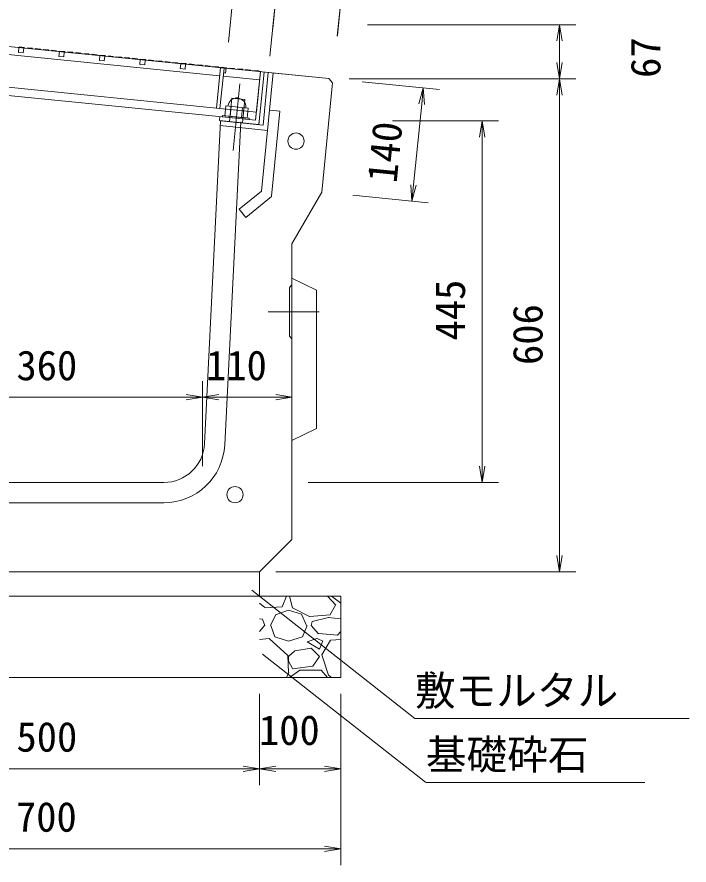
# Model space of a CAD drawing. Units: millimetres, scale not verified. Extents: x 0 to 84100, y 0 to 59400.
# Drawn here: x 61090 to 65224, y 29302 to 34519 of the extents above; entities that cross this region are included whole.
import ezdxf
from ezdxf.enums import TextEntityAlignment as Align

# ---------------------------------------------------------------- set-up
doc = ezdxf.new("R2010")
doc.units = ezdxf.units.MM
doc.header["$LTSCALE"] = 100
for name, color, linetype, lineweight in [('D-STR-DIM（寸法）', 7, 'Continuous', 18), ('D-STR-HTXT（旗揚げ）', 7, 'Continuous', 18), ('D-STR-STR1（構造物）', 7, 'Continuous', 18), ('D-STR-STRn（構造物）', 7, 'Continuous', 18), ('D-STR（構造物外形線）', 1, 'Continuous', 18)]:
    doc.layers.add(name, color=color, linetype=linetype, lineweight=lineweight)
doc.layers.add('D-STR-TXT（文字）', color=7, linetype='Continuous')
doc.styles.add('ＭＳ ゴシック', font='')
doc.styles.get('ＭＳ ゴシック').set_extended_font_data('MS Gothic')

msp = doc.modelspace()

# ---------------------------------------------------------------- linework, layer by layer
at = {"layer": 'D-STR-DIM（寸法）'}
for p, q in [((63060.9, 34405.4), (63195.1, 35746.5)), ((62662.9, 34445.2), (62758.2, 35397.8)), ((62391.1, 34364.7), (62462.5, 35078.7)), ((62391.1, 34364.7), (62462.5, 35078.7)), ((62646.2, 34277.5), (62723.7, 35052.5)), ((62662.4, 34440.3), (62723.7, 35052.5)), ((63060.5, 34400.5), (63121.7, 35012.7)), ((63245.7, 34471.5), (64527.6, 34471.5)), ((64410.9, 34371.5), (64427.6, 34471.5)), ((64427.6, 34471.5), (64444.2, 34371.5)), ((64427.6, 34471.5), (64427.6, 34371.5)), ((64427.6, 34238.2), (64427.6, 34371.5)), ((64427.6, 34138.2), (64410.9, 34238.2)), ((64444.2, 34238.2), (64427.6, 34138.2)), ((64427.6, 34138.2), (64427.6, 34238.2)), ((63134.2, 34138.2), (64527.6, 34138.2)), ((63212.6, 34120.3), (63688.8, 34072.7)), ((63213.9, 34138.2), (64527.6, 34138.2)), ((64410.9, 34038.2), (64427.6, 34138.2)), ((64427.6, 34138.2), (64444.2, 34038.2)), ((64427.6, 34138.2), (64427.6, 34038.2)), ((63562.8, 33984.8), (63589.3, 34082.6)), ((63589.3, 34082.6), (63579.3, 33983.1)), ((63589.3, 34082.6), (63595.9, 33981.5)), ((64427.6, 31205.7), (64427.6, 34038.2)), ((63529.6, 33485.6), (63579.3, 33983.1)), ((63399.4, 33880.7), (64051.2, 33880.7)), ((63934.5, 33780.7), (63951.2, 33880.7)), ((63951.2, 33880.7), (63967.8, 33780.7)), ((63951.2, 33880.7), (63951.2, 33780.7)), ((63951.2, 31755.7), (63951.2, 33780.7)), ((63519.6, 33386.1), (63513, 33487.3)), ((63519.6, 33386.1), (63529.6, 33485.6)), ((63546.2, 33484), (63519.6, 33386.1)), ((63156.8, 33422.4), (63619.1, 33376.2)), ((62231.4, 31755.7), (62231.4, 32279.6)), ((62231.4, 31755.7), (62231.4, 32279.6)), ((62781.4, 31405.7), (62781.4, 32279.6)), ((62131.4, 32196.3), (62231.4, 32179.6)), ((62231.4, 32179.6), (62331.4, 32196.3)), ((62681.4, 32196.3), (62781.4, 32179.6)), ((60531.4, 32179.6), (62131.4, 32179.6)), ((62231.4, 32179.6), (62131.4, 32163)), ((62231.4, 32179.6), (62131.4, 32179.6)), ((62331.4, 32163), (62231.4, 32179.6)), ((62231.4, 32179.6), (62331.4, 32179.6)), ((62331.4, 32179.6), (62681.4, 32179.6)), ((62781.4, 32179.6), (62681.4, 32163)), ((62781.4, 32179.6), (62681.4, 32179.6)), ((63951.2, 31655.7), (63934.5, 31755.7)), ((63967.8, 31755.7), (63951.2, 31655.7)), ((63951.2, 31655.7), (63951.2, 31755.7)), ((62881.4, 31655.7), (64051.2, 31655.7)), ((64427.6, 31105.7), (64410.9, 31205.7)), ((64444.2, 31205.7), (64427.6, 31105.7)), ((64427.6, 31105.7), (64427.6, 31205.7)), ((62681.4, 31105.7), (64527.6, 31105.7)), ((62581.4, 30355.7), (62581.4, 29794.5)), ((62581.4, 30355.7), (62581.4, 29794.5)), ((63081.4, 30355.7), (63081.4, 29794.5)), ((63081.4, 30355.7), (63081.4, 29302.2)), ((62481.4, 29894.5), (60181.4, 29894.5)), ((62481.4, 29911.2), (62581.4, 29894.5)), ((62581.4, 29894.5), (62481.4, 29877.9)), ((62581.4, 29894.5), (62481.4, 29894.5)), ((62581.4, 29894.5), (62681.4, 29911.2)), ((62681.4, 29877.9), (62581.4, 29894.5)), ((62581.4, 29894.5), (62681.4, 29894.5)), ((62681.4, 29894.5), (62981.4, 29894.5)), ((62981.4, 29911.2), (63081.4, 29894.5)), ((63081.4, 29894.5), (62981.4, 29877.9)), ((63081.4, 29894.5), (62981.4, 29894.5)), ((62981.4, 29402.2), (59681.4, 29402.2)), ((62981.4, 29418.8), (63081.4, 29402.2)), ((63081.4, 29402.2), (62981.4, 29385.5)), ((63081.4, 29402.2), (62981.4, 29402.2))]:
    msp.add_line(p, q, dxfattribs=at)
at = {"layer": 'D-STR-DIM（寸法）', "color": 1}
msp.add_line((60098.9, 34431.7), (63009.3, 34140.6), dxfattribs=at)
at = {"layer": 'D-STR-HTXT（旗揚げ）'}
for p, q in [((62535.3, 30992.6), (63538, 30203.4)), ((62600.8, 30600.1), (63603.4, 29811)), ((65223.6, 30203.4), (63538, 30203.4)), ((64952.5, 29809.6), (63605.1, 29809.6))]:
    msp.add_line(p, q, dxfattribs=at)
at = {"layer": 'D-STR-STR1（構造物）'}
for p, q in [((60391.1, 34402.5), (62341.4, 34207.4)), ((60386.1, 34352.7), (62336.4, 34157.7)), ((61099.6, 34301.5), (61102.6, 34331.3)), ((61102.6, 34331.3), (61132.4, 34328.3)), ((61105.4, 34334.6), (61105, 34331.1)), ((61135.2, 34331.6), (61105.4, 34334.6)), ((61132.4, 34328.3), (61129.4, 34298.5)), ((61134.9, 34328.1), (61135.2, 34331.6)), ((61155.1, 34329.6), (61154.8, 34326.1)), ((61185, 34326.6), (61155.1, 34329.6)), ((61129.4, 34298.5), (61099.6, 34301.5)), ((61184.6, 34323.1), (61185, 34326.6)), ((61204.9, 34324.6), (61204.6, 34321.1)), ((61234.7, 34321.6), (61204.9, 34324.6)), ((61234.4, 34318.1), (61234.7, 34321.6)), ((61254.7, 34319.6), (61254.3, 34316.1)), ((61284.5, 34316.6), (61254.7, 34319.6)), ((61284.2, 34313.2), (61284.5, 34316.6)), ((61304.4, 34314.7), (61304.1, 34311.2)), ((61334.3, 34311.7), (61304.4, 34314.7)), ((61333.9, 34308.2), (61334.3, 34311.7)), ((61348.3, 34276.6), (61351.3, 34306.4)), ((61378.2, 34273.6), (61348.3, 34276.6)), ((61351.3, 34306.4), (61381.2, 34303.5)), ((61354.2, 34309.7), (61353.8, 34306.2)), ((61384, 34306.7), (61354.2, 34309.7)), ((61381.2, 34303.5), (61378.2, 34273.6)), ((61383.7, 34303.2), (61384, 34306.7)), ((61403.9, 34304.7), (61403.6, 34301.2)), ((61433.8, 34301.7), (61403.9, 34304.7)), ((61433.4, 34298.2), (61433.8, 34301.7)), ((61453.7, 34299.7), (61453.3, 34296.2)), ((61483.5, 34296.7), (61453.7, 34299.7)), ((61483.2, 34293.3), (61483.5, 34296.7)), ((61503.4, 34294.8), (61503.1, 34291.3)), ((61533.3, 34291.8), (61503.4, 34294.8)), ((61532.9, 34288.3), (61533.3, 34291.8)), ((61553.2, 34289.8), (61552.8, 34286.3)), ((61583, 34286.8), (61553.2, 34289.8)), ((61582.7, 34283.3), (61583, 34286.8)), ((61597.1, 34251.7), (61600.1, 34281.6)), ((61600.1, 34281.6), (61629.9, 34278.6)), ((61602.9, 34284.8), (61602.6, 34281.3)), ((61632.8, 34281.8), (61602.9, 34284.8)), ((61629.9, 34278.6), (61626.9, 34248.7)), ((61632.4, 34278.3), (61632.8, 34281.8)), ((61652.7, 34279.8), (61652.3, 34276.3)), ((61682.5, 34276.8), (61652.7, 34279.8)), ((61682.2, 34273.4), (61682.5, 34276.8)), ((61626.9, 34248.7), (61597.1, 34251.7)), ((61702.4, 34274.9), (61702.1, 34271.4)), ((61732.3, 34271.9), (61702.4, 34274.9)), ((61731.9, 34268.4), (61732.3, 34271.9)), ((61752.2, 34269.9), (61751.8, 34266.4)), ((61782, 34266.9), (61752.2, 34269.9)), ((61781.7, 34263.4), (61782, 34266.9)), ((61801.9, 34264.9), (61801.6, 34261.4)), ((61831.8, 34261.9), (61801.9, 34264.9)), ((61831.4, 34258.4), (61831.8, 34261.9)), ((61845.9, 34226.8), (61848.8, 34256.7)), ((61875.7, 34223.9), (61845.9, 34226.8)), ((61848.8, 34256.7), (61878.7, 34253.7)), ((61851.7, 34259.9), (61851.3, 34256.4)), ((61881.5, 34256.9), (61851.7, 34259.9)), ((61878.7, 34253.7), (61875.7, 34223.9)), ((61881.2, 34253.5), (61881.5, 34256.9)), ((61901.4, 34255), (61901.1, 34251.5)), ((61931.3, 34252), (61901.4, 34255)), ((61930.9, 34248.5), (61931.3, 34252)), ((61951.2, 34250), (61950.8, 34246.5)), ((61981, 34247), (61951.2, 34250)), ((61980.7, 34243.5), (61981, 34247)), ((62000.9, 34245), (62000.6, 34241.5)), ((62030.8, 34242), (62000.9, 34245)), ((62030.4, 34238.5), (62030.8, 34242)), ((62050.7, 34240), (62050.3, 34236.5)), ((62080.5, 34237), (62050.7, 34240)), ((62080.2, 34233.6), (62080.5, 34237)), ((62094.6, 34202), (62097.6, 34231.8)), ((62097.6, 34231.8), (62127.4, 34228.8)), ((62100.4, 34235), (62100.1, 34231.6)), ((62130.3, 34232.1), (62100.4, 34235)), ((62127.4, 34228.8), (62124.5, 34199)), ((62129.9, 34228.6), (62130.3, 34232.1)), ((62150.2, 34230.1), (62149.8, 34226.6)), ((62180, 34227.1), (62150.2, 34230.1)), ((62179.7, 34223.6), (62180, 34227.1)), ((62199.9, 34225.1), (62199.6, 34221.6)), ((62229.8, 34222.1), (62199.9, 34225.1)), ((62124.5, 34199), (62094.6, 34202)), ((62229.4, 34218.6), (62229.8, 34222.1)), ((62249.7, 34220.1), (62249.3, 34216.6)), ((62279.5, 34217.1), (62249.7, 34220.1)), ((62279.2, 34213.7), (62279.5, 34217.1)), ((62299.4, 34215.1), (62299.1, 34211.7)), ((62329.3, 34212.2), (62299.4, 34215.1)), ((62341.4, 34207.4), (62316.5, 33958.7)), ((62341.4, 34207.4), (62316.5, 33958.7)), ((62328.9, 34208.7), (62329.3, 34212.2)), ((62363.8, 34205.2), (62338.9, 33956.4)), ((62338.9, 33956.4), (62363.8, 34205.2)), ((62363.8, 34205.2), (62341.4, 34207.4)), ((62341.4, 34207.4), (62363.8, 34205.2)), ((62346.4, 34206.9), (62363.8, 34205.2)), ((62349.2, 34210.2), (62348.8, 34206.7)), ((62379, 34207.2), (62349.2, 34210.2)), ((62373.2, 34174.1), (62360.8, 34175.3)), ((62363.8, 34205.2), (62376.2, 34204)), ((62363.8, 34205.2), (62587.7, 34182.8)), ((62376.2, 34204), (62373.2, 34174.1)), ((62378.7, 34203.7), (62379, 34207.2)), ((62398.9, 34205.2), (62398.6, 34201.7)), ((62428.8, 34202.2), (62398.9, 34205.2)), ((62428.4, 34198.7), (62428.8, 34202.2)), ((62448.7, 34200.2), (62448.3, 34196.7)), ((62478.5, 34197.2), (62448.7, 34200.2)), ((62478.2, 34193.8), (62478.5, 34197.2)), ((62498.4, 34195.2), (62498.1, 34191.8)), ((62528.3, 34192.3), (62498.4, 34195.2)), ((62527.9, 34188.8), (62528.3, 34192.3)), ((62548.2, 34190.3), (62547.9, 34186.8)), ((62578, 34187.3), (62548.2, 34190.3)), ((62587.7, 34182.8), (62557.8, 33884.3)), ((62562.8, 33934.1), (62587.7, 34182.8)), ((62577.7, 34183.8), (62578, 34187.3)), ((62610, 34180.6), (62577.7, 33857.2)), ((62587.7, 34182.8), (62610, 34180.6)), ((60115, 34128.6), (62557.8, 33884.3)), ((60366.2, 34153.7), (62316.5, 33958.7)), ((62358.8, 34155.4), (62582.7, 34133.1)), ((62460.8, 34107.8), (62419.8, 33697.2)), ((62367.7, 33910.8), (62373.9, 33973)), ((62373.9, 33973), (62511.8, 33959.2)), ((62402.2, 33907.4), (62408.4, 33969.6)), ((62316.5, 33958.7), (62338.9, 33956.4)), ((62316.5, 33958.7), (62338.9, 33956.4)), ((62338.9, 33956.4), (62562.8, 33934.1)), ((62353.8, 33904.7), (62354.6, 33912.2)), ((62354.6, 33912.2), (62518.7, 33895.7)), ((62471.1, 33900.5), (62477.3, 33962.7)), ((62511.8, 33959.2), (62505.6, 33897.1)), ((62336.4, 33881.3), (62338.9, 33906.2)), ((62577.7, 33857.2), (62336.4, 33881.3)), ((62435.9, 33896.5), (62353.8, 33904.7)), ((62505.6, 33897.1), (62367.7, 33910.8)), ((62518, 33888.3), (62435.9, 33896.5)), ((62518.7, 33895.7), (62518, 33888.3)), ((62580.2, 33882.1), (62577.7, 33857.2)), ((62781.4, 32871.7), (62765.4, 32855.7)), ((62765.4, 32855.7), (62765.4, 32555.7)), ((62635.9, 32705.7), (62948.3, 32705.7)), ((62765.4, 32555.7), (62781.4, 32539.7))]:
    msp.add_line(p, q, dxfattribs=at)
msp.add_arc((62442.9, 33966.1), 55, 354.2894, 174.2894, dxfattribs=at)
at = {"layer": 'D-STR-STRn（構造物）'}
for p, q in [((62581.4, 31105.7), (62581.4, 30955.7)), ((63081.4, 30955.7), (60081.4, 30955.7)), ((62581.4, 30955.7), (63081.4, 30955.7)), ((62748.3, 30955.7), (62721.4, 30891.6)), ((62765.4, 30955.4), (62785.4, 30885.4)), ((63050.5, 30900.5), (63000.9, 30955.7)), ((63081.4, 30912.2), (63025.1, 30955.7)), ((63081.4, 30955.7), (63081.4, 30455.7)), ((62615.5, 30885.8), (62581.4, 30912.2)), ((62720.8, 30890.2), (62615.8, 30885.2)), ((62785.3, 30885.1), (62890.3, 30830.1)), ((63014.6, 30840.2), (63049.6, 30900.2)), ((62680.5, 30840.3), (62650.5, 30775.3)), ((62760.7, 30870.4), (62680.7, 30840.4)), ((62840.5, 30845.4), (62760.5, 30870.4)), ((62870.7, 30775.4), (62840.7, 30845.4)), ((62890.9, 30831.5), (63015.9, 30841.5)), ((62581.4, 30816.9), (62600.1, 30814.9)), ((62615.7, 30775.6), (62600.7, 30815.6)), ((62900.5, 30775.1), (62905.5, 30800.1)), ((62905.7, 30800.7), (63005.7, 30825.7)), ((63005.1, 30824.9), (63081.4, 30816.9)), ((62581.4, 30739.7), (62615.7, 30777.1)), ((62675.7, 30705.7), (62650.7, 30775.7)), ((62876, 30775.6), (62846, 30705.6)), ((62900.5, 30775.5), (62945.5, 30725.5)), ((63060.7, 30717.1), (63081.4, 30739.7)), ((62581.4, 30690), (62640.4, 30695)), ((62640.4, 30695.4), (62755.4, 30590.4)), ((62760.3, 30680.2), (62675.3, 30705.2)), ((62845.9, 30705.1), (62760.9, 30680.1)), ((62875.4, 30675.6), (62935.4, 30695.6)), ((62935.6, 30695.3), (62970.6, 30680.3)), ((62945.9, 30725.8), (63060.9, 30715.8)), ((62970.7, 30680.5), (62950.7, 30630.5)), ((62964.4, 30595.8), (63019.4, 30685.8)), ((63020.4, 30685), (63081.4, 30690)), ((62800, 30620.7), (62900, 30635.7)), ((62950.7, 30630.6), (62875.7, 30675.6)), ((62900.6, 30635.5), (62950.6, 30585.5)), ((62755.8, 30590.7), (62760.8, 30485.7)), ((62759.5, 30584.4), (62799.5, 30619.4)), ((62760.5, 30555.5), (62760.5, 30585.5)), ((62950.7, 30585.6), (62910.7, 30525.6)), ((63005.5, 30470.3), (62965.5, 30595.3)), ((62785.4, 30510.5), (62760.4, 30555.5)), ((62910.4, 30525.2), (62785.4, 30510.2)), ((62761.4, 30486.6), (62748.3, 30455.7)), ((62830.7, 30501.6), (62765.7, 30456.6)), ((62960.5, 30500.5), (62830.5, 30500.5)), ((63000.9, 30455.7), (62960.5, 30500.5)), ((63025.1, 30455.7), (63005.5, 30470.8)), ((59581.4, 30455.7), (63081.4, 30455.7))]:
    msp.add_line(p, q, dxfattribs=at)
at = {"layer": 'D-STR（構造物外形線）'}
for p, q in [((62593.4, 33448.6), (62666.1, 34175)), ((62593.4, 33448.6), (62666.1, 34175)), ((62603.9, 33854.6), (62636.2, 34178)), ((62603.9, 33854.6), (62636.2, 34178)), ((62636.2, 34178), (63009.3, 34140.6)), ((63009.3, 34140.6), (63031.7, 34113.3)), ((62964.6, 33441.6), (63031.7, 34113.3)), ((62411.8, 34019.5), (62397.4, 33875.2)), ((62411.8, 34019.5), (62491.4, 34011.5)), ((62491.4, 34011.5), (62477, 33867.3)), ((62643.2, 33946.1), (62707.8, 33939.6)), ((62655.6, 33417.1), (62707.8, 33939.6)), ((62342.7, 33880.7), (62243.3, 31893.2)), ((62342.7, 33880.7), (62243.3, 31893.2)), ((62342.7, 33880.7), (62243.3, 31893.2)), ((62342.7, 33880.7), (62603.9, 33854.6)), ((62467.5, 33874.4), (62368.1, 31887)), ((62339.7, 33850.8), (62630.7, 33821.7)), ((62456.6, 33336.7), (62593.4, 33448.6)), ((62964.6, 33441.6), (62781.3, 33124.2)), ((62497.8, 33286.3), (62655.4, 33415.3)), ((62456.6, 33336.7), (62497.8, 33286.3)), ((62781.4, 33125.4), (62781.4, 31305.7)), ((62781.4, 32913.1), (62931.7, 32838.1)), ((62931.7, 32838.1), (62931.7, 31988.1)), ((62931.7, 31988.1), (62781.4, 31913.1)), ((61331.4, 31655.7), (60671, 31655.7)), ((61331.4, 31655.7), (61993.2, 31655.7)), ((61331.4, 31655.7), (61993.6, 31655.7)), ((61331.4, 31655.7), (61993.6, 31655.7)), ((61331.4, 31655.7), (61993.6, 31655.7)), ((61331.4, 31655.7), (61993.6, 31655.7)), ((61331.4, 31530.7), (60671, 31530.7)), ((61331.4, 31530.7), (61993.6, 31530.7)), ((62781.4, 31305.7), (62581.4, 31105.7)), ((61331.4, 31105.7), (60081.4, 31105.7)), ((61331.4, 31105.7), (62581.4, 31105.7))]:
    msp.add_line(p, q, dxfattribs=at)
for centre in [(62806.4, 33755.7), (62431.4, 31580.7)]:
    msp.add_circle(centre, 50, dxfattribs=at)
for radius in [250, 375]:
    msp.add_arc((61993.6, 31905.7), radius, 270, 357.1376, dxfattribs=at)

# ---------------------------------------------------------------- texts
at = {"layer": 'D-STR-DIM（寸法）', "style": 'ＭＳ ゴシック'}
for s, rotation, p in [('67', 90, (65102.6, 34144.3)), ('140', 84.289, (63479.5, 33487.4)), ('445', 90, (63901.2, 32529)), ('606', 90, (64377.6, 32378.3))]:
    msp.add_text(s, height=183.3, rotation=rotation, dxfattribs=at).set_placement(p, align=Align.BOTTOM_LEFT)
for s, p in [('360', (61087.1, 32229.6)), ('110', (62253.2, 32229.6)), ('100', (62578.2, 29986)), ('500', (61087.1, 29944.5)), ('700', (61084, 29452.2))]:
    msp.add_text(s, height=183.3, dxfattribs=at).set_placement(p, align=Align.BOTTOM_LEFT)
at = {"layer": 'D-STR-TXT（文字）', "style": 'ＭＳ ゴシック'}
for s, p in [('敷モルタル', (63538, 30228.7)), ('基礎砕石', (63605.1, 29834.9))]:
    msp.add_text(s, height=183.3, dxfattribs=at).set_placement(p, align=Align.BOTTOM_LEFT)

doc.saveas('drawing.dxf')
